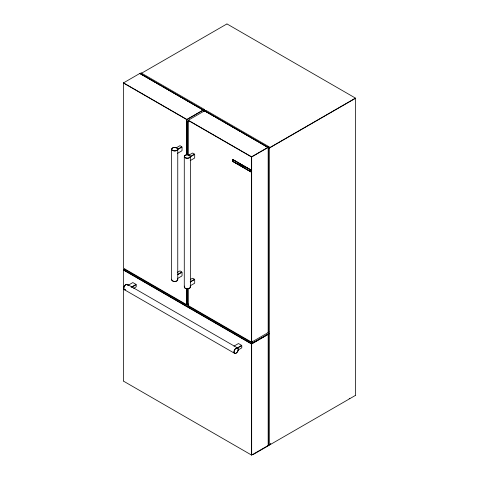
<?xml version="1.0" encoding="UTF-8"?>
<svg xmlns="http://www.w3.org/2000/svg" width="479" height="479" viewBox="0 0 479 479"><rect width="100%" height="100%" fill="white"/><g stroke="black" fill="none" stroke-linecap="round" stroke-linejoin="round"><path stroke-width="0.72" d="M252.241 343.036L252.307 341.156M232.423 161.213L232.525 159.363L250.87 169.925M232.459 161.273L250.882 171.799L250.81 169.919L232.489 159.393L232.549 161.142M123.546 82.855L139.898 73.413M140.042 73.556L141.089 72.952M141.101 73.485L226.86 23.974M186.972 119.373L203.234 109.984M203.27 110.02L204.282 109.44M187.055 119.522L204.317 109.493M188.277 120.223L204.623 110.787M204.773 110.93L205.82 110.326M176.068 147.927L179.757 145.802M177.553 149.28L181.667 146.903M177.709 149.556L181.828 147.179M177.553 153.322L181.828 150.855M188.283 155.477L192.402 153.1M190.199 156.585L194.318 154.208M189.768 157.202L194.474 154.483M190.199 160.627L194.474 158.154M251.703 156.741L267.965 147.352L204.808 110.96M268.036 147.454L269.012 146.814M251.786 156.89L268.048 147.502M269.066 148.029L355.4 98.183M269.138 148.155L355.472 98.309M123.546 269.845L124.887 269.072M127.935 285.412L132.641 282.694M131.114 287.244L135.82 284.526M131.863 287.184L135.982 284.807M133.629 288.376L135.982 287.017M177.242 272.431L179.757 270.982M177.553 274.467L181.667 272.09M177.709 274.742L181.828 272.365M177.553 278.503L181.828 276.036M190.48 279.395L192.402 278.287M190.199 281.766L194.318 279.389M190.361 282.041L194.474 279.664M190.199 285.807L194.474 283.34M186.972 304.728L188.307 303.955M233.974 346.137L238.249 343.665M237.315 347.88L241.428 345.503M237.47 348.155L241.59 345.778M268 332.462L269.048 331.857M237.901 350.119L241.59 347.988M251.703 342.096L268.048 332.66M252.319 343.078L268.719 333.612M251.703 343.736L269.012 333.803M269.048 333.863L251.786 343.886M268 445.386L269.048 444.781M251.703 455.026L268.048 445.584M269.066 445.272L355.472 395.391M252.942 454.649L268.12 445.889M227.058 23.974L355.472 98.111M141.179 72.952L204.317 109.404M205.91 110.326L269.048 146.778M140.131 73.413L203.318 109.895M204.862 110.787L268.048 147.269M140.078 73.592L203.18 110.02M140.042 73.646L143.904 75.88M145.191 76.622L146.484 77.364M147.772 78.107L155.495 82.568M156.783 83.316L161.291 85.915M162.579 86.657L167.087 89.262M168.374 90.004L181.254 97.441M182.541 98.183L192.845 104.135M194.133 104.877L198.641 107.476M199.929 108.224L203.144 110.08M203.731 110.421L214.43 116.595M215.718 117.337L220.226 119.942M221.514 120.684L240.189 131.468M241.476 132.21L251.78 138.156M253.068 138.904L257.576 141.503M258.864 142.245L267.875 147.454M203.659 110.547L204.946 111.29M123.636 82.939L186.738 119.373M188.367 120.313L251.469 156.741M123.546 83.089L186.654 119.522M188.277 120.457L251.379 156.89M187.858 121.331L188.546 121.726M187.822 121.391L188.51 121.786M232.459 159.441L250.745 169.997M232.584 161.201L250.87 171.763M250.846 171.805L232.453 161.154M180.188 145.802L181.828 146.748M192.833 153.1L194.474 154.052M180.188 270.982L181.828 271.928M192.833 278.287L194.474 279.233M187.822 304.393L188.546 304.812M123.546 268.246L186.738 304.728M188.277 305.614L251.469 342.096M124.648 269.426L252.229 343.078M123.636 269.928L251.469 343.736M123.546 270.078L251.379 343.886M133.072 282.694L135.982 284.37M238.686 343.665L241.59 345.347M127.522 284.436L237.578 347.976M124.456 289.747L234.512 353.286M123.546 381.17L251.469 455.026M355.568 98.285L355.568 395.217M269.042 148.322L269.042 445.177M268.893 148.322L268.893 445.177M268.168 147.472L268.168 332.456M268.168 334.462L268.168 445.38M251.673 157.094L251.673 341.982M251.673 344.09L251.673 454.906M251.499 157.094L251.499 341.982M251.499 344.09L251.499 454.906M250.78 170.057L250.834 171.811M241.805 345.718L241.805 347.616M203.437 110.098L203.437 111.691M194.696 154.424L194.696 157.783M194.696 279.61L194.696 282.963M190.408 156.585L190.408 286.897M188.163 120.427L188.163 154.819M188.163 288.268L188.163 305.41M187.78 121.379L187.78 155.01M187.78 288.603L187.78 304.315M186.942 119.726L186.942 154.765M186.942 288.951L186.942 304.608M186.768 119.726L186.768 154.765M186.768 288.951L186.768 304.608M184.277 156.585L184.277 286.897M182.044 147.125L182.044 150.478M182.044 272.306L182.044 275.659M177.763 149.28L177.763 279.598M171.626 149.28L171.626 279.598M136.198 284.748L136.198 286.64M123.432 83.059L123.432 268.042M123.432 270.048L123.432 380.967M124.211 289.472A2.976 1.718 -60 0 1 124.953 285.388A2.976 1.718 -60 0 1 127.917 285.227M125.336 289.687A2.976 1.718 -60 0 1 124.396 289.603M125.372 289.777A3.042 1.754 -60 0 1 124.408 286.179A3.042 1.754 -60 0 1 128.007 285.215M190.361 286.741A3.042 1.754 0 0 1 186.75 288.693A3.042 1.754 0 0 1 184.708 286.095M190.217 286.58A2.976 1.718 0 0 1 187.145 288.741A2.976 1.718 0 0 1 184.595 286.364M177.505 278.994A3.042 1.754 0 0 1 174.895 281.418A3.042 1.754 0 0 1 171.757 279.215M177.446 279.065A2.976 1.718 0 0 1 175.464 281.383A2.976 1.718 0 0 1 171.745 279.946M349.808 398.253A1.898 1.096 0 0 1 349.197 398.492M270.749 443.782A1.928 1.114 0 0 1 270.33 444.141M270.719 443.799A1.898 1.096 0 0 1 269.695 444.392M240.41 164.728L240.416 165.261L239.997 165.087L239.997 164.291L240.41 164.728M241.278 165.429L240.901 165.62L240.638 164.77L241.278 165.429M240.715 164.884L241.099 165.542L240.715 164.884M240.368 165.069L240.093 164.788L240.368 165.069M241.751 165.896C241.182 166.237 241.62 164.321 241.751 165.896M241.943 165.518L242.458 166.447L242.015 166.075C241.781 165.339 243.045 166.021 241.943 165.518M240.308 164.68L240.093 164.447L240.308 164.68M242.679 165.836L242.578 166.578L243.063 166.512C243.164 167.77 243.164 165.261 243.063 166.411L242.679 165.836M236.668 352.748A3.042 1.754 -60 0 0 237.632 348.035A3.042 1.754 -60 0 0 234.033 351.227A3.042 1.754 -60 0 0 236.668 352.748M236.698 352.73A2.976 1.718 -60 0 0 237.644 348.119A2.976 1.718 -60 0 0 234.123 351.239A2.976 1.718 -60 0 0 236.698 352.73M185.852 157.944A2.976 1.718 0 0 0 190.319 156.453A2.976 1.718 0 0 0 185.852 154.968A3.042 1.754 0 0 0 185.822 158.028A3.042 1.754 0 0 0 190.385 156.507A3.042 1.754 0 0 0 185.822 154.986A2.976 1.718 0 0 0 185.852 157.944M173.206 150.64A2.976 1.718 0 0 0 177.673 149.155A2.976 1.718 0 0 0 173.206 147.664A3.042 1.754 0 0 0 173.176 150.729A3.042 1.754 0 0 0 177.739 149.208A3.042 1.754 0 0 0 173.176 147.688A2.976 1.718 0 0 0 173.206 150.64"/></g></svg>
